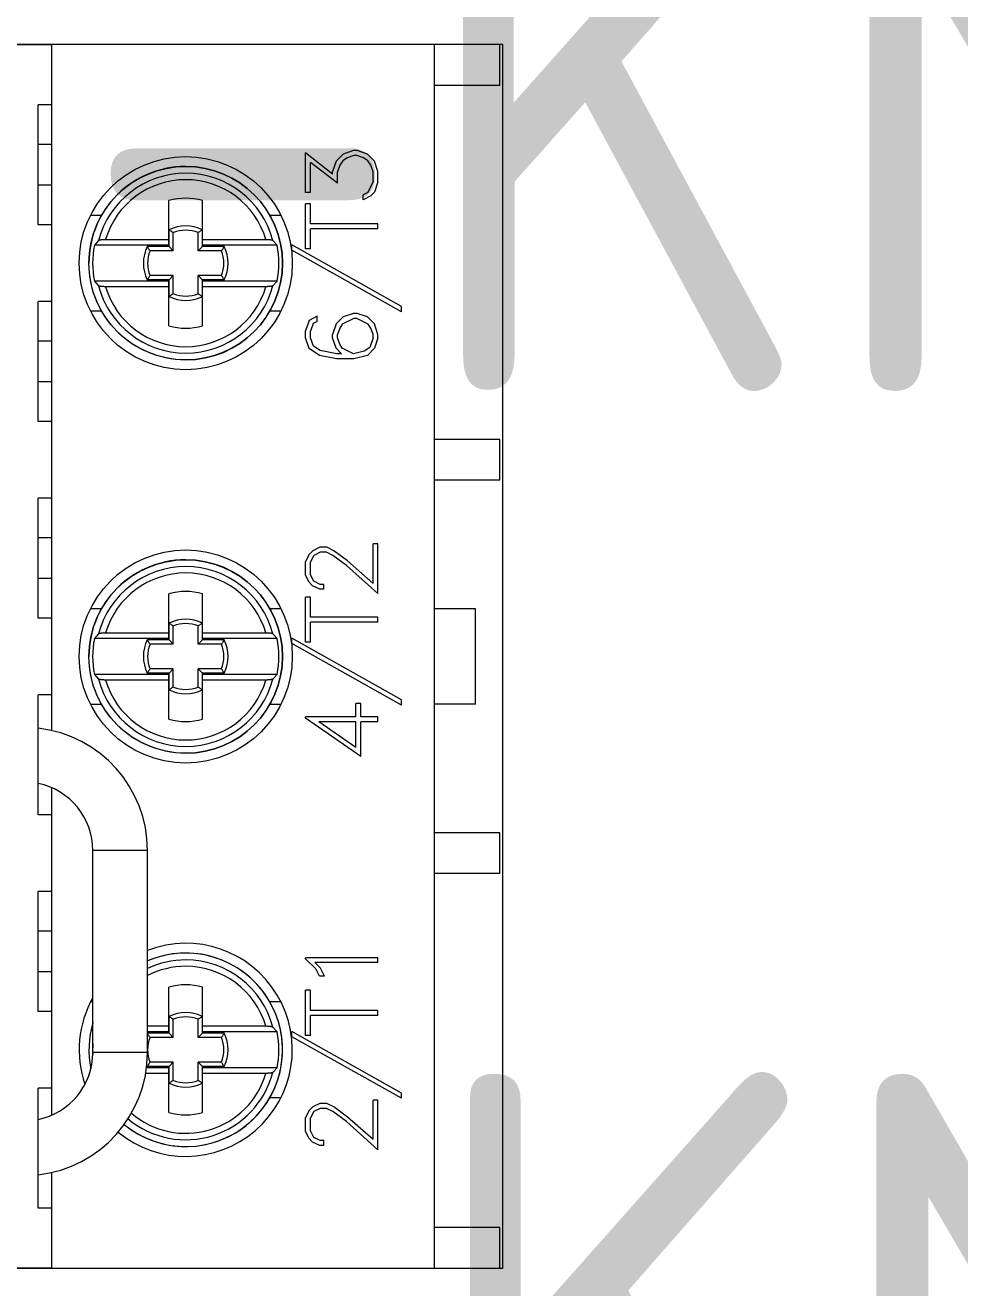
# Model space of a CAD drawing. Header units: millimetres. Extents: x 0 to 69574, y -5 to 41746.
# Drawn here: x 39264.21 to 39298.41, y 20265.19 to 20311.41 of the extents above; entities that cross this region are included whole.
import ezdxf
from ezdxf.enums import TextEntityAlignment as Align

# ---------------------------------------------------------------- set-up
doc = ezdxf.new("R2010")
doc.units = ezdxf.units.MM
doc.set_wipeout_variables(frame=1)
doc.layers.add('000-PI-Oprema', color=30, linetype='Continuous', lineweight=5)
doc.layers.add('000-PI_TEXT', color=7, linetype='Continuous')
doc.styles.add('PI0', font='isocpeur.ttf', dxfattribs={"width": 0.9})

# ---------------------------------------------------------------- blocks, each defined once
blk = doc.blocks.new('3RW4026-1BB14')
blk.add_wipeout([(45618.425, 37573.123), (45663.225, 37573.123), (45663.225, 37448.123), (45618.425, 37448.123)]).dxf.layer = '000-PI-Oprema'
at = {"layer": '000-PI-Oprema'}
for p, q in [((45618.425, 37448.123), (45618.425, 37542.623)), ((45663.225, 37448.123), (45663.225, 37542.623)), ((45618.43, 37464.623), (45618.43, 37478.623)), ((45663.22, 37464.623), (45663.22, 37478.623)), ((45620.625, 37465.123), (45625.025, 37465.123)), ((45620.625, 37464.623), (45620.625, 37465.123)), ((45625.025, 37464.623), (45625.025, 37465.123)), ((45627.825, 37465.123), (45632.225, 37465.123)), ((45627.825, 37464.623), (45627.825, 37465.123)), ((45629.275, 37464.623), (45629.275, 37465.123)), ((45630.775, 37464.623), (45630.775, 37465.123)), ((45632.225, 37464.623), (45632.225, 37465.123)), ((45635.025, 37465.123), (45639.425, 37465.123)), ((45635.025, 37464.623), (45635.025, 37465.123)), ((45639.425, 37464.623), (45639.425, 37465.123)), ((45642.225, 37465.123), (45646.625, 37465.123)), ((45642.225, 37464.623), (45642.225, 37465.123)), ((45643.675, 37464.623), (45643.675, 37465.123)), ((45645.175, 37464.623), (45645.175, 37465.123)), ((45646.625, 37464.623), (45646.625, 37465.123)), ((45649.425, 37465.123), (45653.825, 37465.123)), ((45649.425, 37464.623), (45649.425, 37465.123)), ((45650.875, 37464.623), (45650.875, 37465.123)), ((45652.375, 37464.623), (45652.375, 37465.123)), ((45653.825, 37464.623), (45653.825, 37465.123)), ((45656.625, 37465.123), (45661.025, 37465.123)), ((45656.625, 37464.623), (45656.625, 37465.123)), ((45658.075, 37464.623), (45658.075, 37465.123)), ((45659.575, 37464.623), (45659.575, 37465.123)), ((45661.025, 37464.623), (45661.025, 37465.123)), ((45618.425, 37464.623), (45618.43, 37464.623)), ((45618.43, 37464.623), (45620.625, 37464.623)), ((45620.625, 37464.623), (45621.937, 37464.623)), ((45624.033, 37464.623), (45627.825, 37464.623)), ((45627.825, 37464.623), (45629.275, 37464.623)), ((45629.275, 37464.623), (45630.775, 37464.623)), ((45630.775, 37464.623), (45632.225, 37464.623)), ((45632.225, 37464.623), (45635.025, 37464.623)), ((45635.025, 37464.623), (45636.016, 37464.623)), ((45638.112, 37464.623), (45639.425, 37464.623)), ((45639.425, 37464.623), (45642.225, 37464.623)), ((45642.225, 37464.623), (45643.675, 37464.623)), ((45643.675, 37464.623), (45645.175, 37464.623)), ((45645.175, 37464.623), (45646.625, 37464.623)), ((45646.625, 37464.623), (45649.425, 37464.623)), ((45649.425, 37464.623), (45650.875, 37464.623)), ((45650.875, 37464.623), (45652.375, 37464.623)), ((45652.375, 37464.623), (45653.825, 37464.623)), ((45653.825, 37464.623), (45656.625, 37464.623)), ((45656.625, 37464.623), (45658.075, 37464.623)), ((45658.075, 37464.623), (45659.575, 37464.623)), ((45659.575, 37464.623), (45661.025, 37464.623)), ((45661.025, 37464.623), (45663.22, 37464.623)), ((45663.22, 37464.623), (45663.225, 37464.623)), ((45626.325, 37463.123), (45633.725, 37463.123)), ((45626.325, 37461.123), (45626.325, 37463.123)), ((45628.176, 37463.123), (45628.176, 37463.208)), ((45633.725, 37461.123), (45633.725, 37463.123)), ((45639.073, 37462.803), (45639.073, 37463.208)), ((45639.216, 37462.88), (45639.384, 37462.96)), ((45639.384, 37462.96), (45639.555, 37463.031)), ((45639.555, 37463.031), (45639.73, 37463.093)), ((45639.73, 37463.093), (45639.908, 37463.145)), ((45639.908, 37463.145), (45640.088, 37463.189)), ((45640.17, 37463.067), (45639.997, 37462.911)), ((45640.088, 37463.189), (45640.27, 37463.222)), ((45640.17, 37460.336), (45640.17, 37463.067)), ((45640.27, 37463.222), (45640.454, 37463.247)), ((45640.454, 37463.247), (45640.639, 37463.261)), ((45640.639, 37463.261), (45640.825, 37463.266)), ((45641.01, 37463.261), (45640.825, 37463.266)), ((45641.195, 37463.247), (45641.01, 37463.261)), ((45641.379, 37463.222), (45641.195, 37463.247)), ((45641.561, 37463.189), (45641.379, 37463.222)), ((45641.479, 37460.336), (45641.479, 37463.067)), ((45641.652, 37462.911), (45641.479, 37463.067)), ((45641.741, 37463.145), (45641.561, 37463.189)), ((45641.919, 37463.093), (45641.741, 37463.145)), ((45642.094, 37463.031), (45641.919, 37463.093)), ((45642.265, 37462.96), (45642.094, 37463.031)), ((45642.433, 37462.88), (45642.265, 37462.96)), ((45642.576, 37462.803), (45642.576, 37463.208)), ((45653.473, 37462.803), (45653.473, 37463.208)), ((45653.616, 37462.88), (45653.784, 37462.96)), ((45653.784, 37462.96), (45653.955, 37463.031)), ((45653.955, 37463.031), (45654.13, 37463.093)), ((45654.13, 37463.093), (45654.308, 37463.145)), ((45654.308, 37463.145), (45654.488, 37463.189)), ((45654.57, 37463.067), (45654.397, 37462.911)), ((45654.488, 37463.189), (45654.67, 37463.222)), ((45654.57, 37460.336), (45654.57, 37463.067)), ((45654.67, 37463.222), (45654.854, 37463.247)), ((45654.854, 37463.247), (45655.039, 37463.261)), ((45655.039, 37463.261), (45655.225, 37463.266)), ((45655.41, 37463.261), (45655.225, 37463.266)), ((45655.595, 37463.247), (45655.41, 37463.261)), ((45655.779, 37463.222), (45655.595, 37463.247)), ((45655.961, 37463.189), (45655.779, 37463.222)), ((45655.879, 37460.336), (45655.879, 37463.067)), ((45656.052, 37462.911), (45655.879, 37463.067)), ((45656.141, 37463.145), (45655.961, 37463.189)), ((45656.319, 37463.093), (45656.141, 37463.145)), ((45656.494, 37463.031), (45656.319, 37463.093)), ((45656.665, 37462.96), (45656.494, 37463.031)), ((45656.833, 37462.88), (45656.665, 37462.96)), ((45656.976, 37462.803), (45656.976, 37463.208)), ((45638.595, 37462.476), (45638.742, 37462.589)), ((45638.742, 37462.589), (45638.895, 37462.694)), ((45638.895, 37462.694), (45639.053, 37462.791)), ((45639.053, 37462.791), (45639.216, 37462.88)), ((45639.964, 37462.699), (45639.965, 37462.72)), ((45639.964, 37462.677), (45639.964, 37462.699)), ((45639.964, 37462.656), (45639.964, 37462.677)), ((45639.964, 37460.336), (45639.964, 37462.656)), ((45639.965, 37462.72), (45639.966, 37462.741)), ((45639.966, 37462.741), (45639.967, 37462.76)), ((45639.967, 37462.76), (45639.968, 37462.779)), ((45639.968, 37462.779), (45639.97, 37462.798)), ((45639.97, 37462.798), (45639.972, 37462.815)), ((45639.972, 37462.815), (45639.974, 37462.832)), ((45639.974, 37462.832), (45639.977, 37462.846)), ((45639.977, 37462.846), (45639.979, 37462.86)), ((45639.979, 37462.86), (45639.982, 37462.873)), ((45639.982, 37462.873), (45639.985, 37462.884)), ((45639.985, 37462.884), (45639.988, 37462.893)), ((45639.988, 37462.893), (45639.991, 37462.901)), ((45639.991, 37462.901), (45639.994, 37462.907)), ((45639.994, 37462.907), (45639.997, 37462.911)), ((45641.655, 37462.907), (45641.652, 37462.911)), ((45641.658, 37462.901), (45641.655, 37462.907)), ((45641.661, 37462.893), (45641.658, 37462.901)), ((45641.664, 37462.884), (45641.661, 37462.893)), ((45641.667, 37462.873), (45641.664, 37462.884)), ((45641.67, 37462.86), (45641.667, 37462.873)), ((45641.672, 37462.846), (45641.67, 37462.86)), ((45641.675, 37462.832), (45641.672, 37462.846)), ((45641.677, 37462.815), (45641.675, 37462.832)), ((45641.679, 37462.798), (45641.677, 37462.815)), ((45641.681, 37462.779), (45641.679, 37462.798)), ((45641.682, 37462.76), (45641.681, 37462.779)), ((45641.683, 37462.741), (45641.682, 37462.76)), ((45641.684, 37462.72), (45641.683, 37462.741)), ((45641.685, 37462.699), (45641.684, 37462.72)), ((45641.685, 37462.677), (45641.685, 37462.699)), ((45641.685, 37462.656), (45641.685, 37462.677)), ((45641.685, 37460.336), (45641.685, 37462.656)), ((45642.596, 37462.791), (45642.433, 37462.88)), ((45642.754, 37462.694), (45642.596, 37462.791)), ((45642.907, 37462.589), (45642.754, 37462.694)), ((45643.054, 37462.476), (45642.907, 37462.589)), ((45652.995, 37462.476), (45653.142, 37462.589)), ((45653.142, 37462.589), (45653.295, 37462.694)), ((45653.295, 37462.694), (45653.453, 37462.791)), ((45653.453, 37462.791), (45653.616, 37462.88)), ((45654.364, 37462.699), (45654.365, 37462.72)), ((45654.364, 37462.677), (45654.364, 37462.699)), ((45654.364, 37462.656), (45654.364, 37462.677)), ((45654.364, 37460.336), (45654.364, 37462.656)), ((45654.365, 37462.72), (45654.366, 37462.741)), ((45654.366, 37462.741), (45654.367, 37462.76)), ((45654.367, 37462.76), (45654.368, 37462.779)), ((45654.368, 37462.779), (45654.37, 37462.798)), ((45654.37, 37462.798), (45654.372, 37462.815)), ((45654.372, 37462.815), (45654.374, 37462.832)), ((45654.374, 37462.832), (45654.377, 37462.846)), ((45654.377, 37462.846), (45654.379, 37462.86)), ((45654.379, 37462.86), (45654.382, 37462.873)), ((45654.382, 37462.873), (45654.385, 37462.884)), ((45654.385, 37462.884), (45654.388, 37462.893)), ((45654.388, 37462.893), (45654.391, 37462.901)), ((45654.391, 37462.901), (45654.394, 37462.907)), ((45654.394, 37462.907), (45654.397, 37462.911)), ((45656.055, 37462.907), (45656.052, 37462.911)), ((45656.058, 37462.901), (45656.055, 37462.907)), ((45656.061, 37462.893), (45656.058, 37462.901)), ((45656.064, 37462.884), (45656.061, 37462.893)), ((45656.067, 37462.873), (45656.064, 37462.884)), ((45656.07, 37462.86), (45656.067, 37462.873)), ((45656.072, 37462.846), (45656.07, 37462.86)), ((45656.075, 37462.832), (45656.072, 37462.846)), ((45656.077, 37462.815), (45656.075, 37462.832)), ((45656.079, 37462.798), (45656.077, 37462.815)), ((45656.081, 37462.779), (45656.079, 37462.798)), ((45656.082, 37462.76), (45656.081, 37462.779)), ((45656.083, 37462.741), (45656.082, 37462.76)), ((45656.084, 37462.72), (45656.083, 37462.741)), ((45656.085, 37462.699), (45656.084, 37462.72)), ((45656.085, 37462.677), (45656.085, 37462.699)), ((45656.085, 37462.656), (45656.085, 37462.677)), ((45656.085, 37460.336), (45656.085, 37462.656)), ((45656.996, 37462.791), (45656.833, 37462.88)), ((45657.154, 37462.694), (45656.996, 37462.791)), ((45657.307, 37462.589), (45657.154, 37462.694)), ((45657.454, 37462.476), (45657.307, 37462.589)), ((45638.071, 37461.953), (45638.192, 37462.094)), ((45638.192, 37462.094), (45638.319, 37462.228)), ((45638.319, 37462.228), (45638.454, 37462.356)), ((45638.454, 37462.356), (45638.595, 37462.476)), ((45643.195, 37462.356), (45643.054, 37462.476)), ((45643.33, 37462.228), (45643.195, 37462.356)), ((45643.457, 37462.094), (45643.33, 37462.228)), ((45643.578, 37461.953), (45643.457, 37462.094)), ((45652.471, 37461.953), (45652.592, 37462.094)), ((45652.592, 37462.094), (45652.719, 37462.228)), ((45652.719, 37462.228), (45652.854, 37462.356)), ((45652.854, 37462.356), (45652.995, 37462.476)), ((45657.595, 37462.356), (45657.454, 37462.476)), ((45657.73, 37462.228), (45657.595, 37462.356)), ((45657.857, 37462.094), (45657.73, 37462.228)), ((45657.978, 37461.953), (45657.857, 37462.094)), ((45637.756, 37461.495), (45637.853, 37461.653)), ((45637.853, 37461.653), (45637.958, 37461.806)), ((45637.958, 37461.806), (45638.071, 37461.953)), ((45643.691, 37461.806), (45643.578, 37461.953)), ((45643.796, 37461.653), (45643.691, 37461.806)), ((45643.893, 37461.495), (45643.796, 37461.653)), ((45652.156, 37461.495), (45652.253, 37461.653)), ((45652.253, 37461.653), (45652.358, 37461.806)), ((45652.358, 37461.806), (45652.471, 37461.953)), ((45658.091, 37461.806), (45657.978, 37461.953)), ((45658.196, 37461.653), (45658.091, 37461.806)), ((45658.293, 37461.495), (45658.196, 37461.653)), ((45625.564, 37460.336), (45625.564, 37461.188)), ((45625.77, 37460.336), (45625.77, 37461.158)), ((45625.842, 37461.114), (45625.815, 37461.131)), ((45625.815, 37460.333), (45625.815, 37461.131)), ((45625.868, 37461.097), (45625.842, 37461.114)), ((45625.895, 37461.08), (45625.868, 37461.097)), ((45626.325, 37461.123), (45633.725, 37461.123)), ((45626.949, 37461.077), (45626.973, 37461.092)), ((45626.973, 37461.092), (45626.997, 37461.108)), ((45626.997, 37461.108), (45627.022, 37461.123)), ((45627.034, 37460.333), (45627.034, 37461.123)), ((45627.079, 37460.336), (45627.079, 37461.123)), ((45627.285, 37460.336), (45627.285, 37461.123)), ((45629.755, 37460.932), (45629.679, 37461.123)), ((45637.517, 37460.993), (45637.588, 37461.164)), ((45637.588, 37461.164), (45637.668, 37461.332)), ((45637.668, 37461.332), (45637.756, 37461.495)), ((45640.242, 37461.114), (45640.215, 37461.131)), ((45640.215, 37460.333), (45640.215, 37461.131)), ((45640.268, 37461.097), (45640.242, 37461.114)), ((45640.295, 37461.08), (45640.268, 37461.097)), ((45641.354, 37461.08), (45641.381, 37461.097)), ((45641.381, 37461.097), (45641.407, 37461.114)), ((45641.407, 37461.114), (45641.434, 37461.131)), ((45641.434, 37460.333), (45641.434, 37461.131)), ((45643.981, 37461.332), (45643.893, 37461.495)), ((45644.061, 37461.164), (45643.981, 37461.332)), ((45644.132, 37460.993), (45644.061, 37461.164)), ((45651.917, 37460.993), (45651.988, 37461.164)), ((45651.988, 37461.164), (45652.068, 37461.332)), ((45652.068, 37461.332), (45652.156, 37461.495)), ((45654.642, 37461.114), (45654.615, 37461.131)), ((45654.615, 37460.333), (45654.615, 37461.131)), ((45654.668, 37461.097), (45654.642, 37461.114)), ((45654.695, 37461.08), (45654.668, 37461.097)), ((45655.754, 37461.08), (45655.781, 37461.097)), ((45655.781, 37461.097), (45655.807, 37461.114)), ((45655.807, 37461.114), (45655.834, 37461.131)), ((45655.834, 37460.333), (45655.834, 37461.131)), ((45658.381, 37461.332), (45658.293, 37461.495)), ((45658.461, 37461.164), (45658.381, 37461.332)), ((45658.532, 37460.993), (45658.461, 37461.164)), ((45625.921, 37461.063), (45625.895, 37461.08)), ((45625.946, 37461.047), (45625.921, 37461.063)), ((45625.971, 37461.03), (45625.946, 37461.047)), ((45625.971, 37460.177), (45625.971, 37461.03)), ((45626.878, 37461.03), (45626.901, 37461.045)), ((45626.878, 37460.177), (45626.878, 37461.03)), ((45626.901, 37461.045), (45626.925, 37461.061)), ((45626.925, 37461.061), (45626.949, 37461.077)), ((45629.819, 37460.737), (45629.755, 37460.932)), ((45629.872, 37460.538), (45629.819, 37460.737)), ((45637.359, 37460.46), (45637.403, 37460.64)), ((45637.403, 37460.64), (45637.455, 37460.818)), ((45637.455, 37460.818), (45637.517, 37460.993)), ((45640.321, 37461.063), (45640.295, 37461.08)), ((45640.346, 37461.047), (45640.321, 37461.063)), ((45640.371, 37461.03), (45640.346, 37461.047)), ((45640.371, 37460.177), (45640.371, 37461.03)), ((45641.278, 37461.03), (45641.303, 37461.047)), ((45641.278, 37460.177), (45641.278, 37461.03)), ((45641.303, 37461.047), (45641.329, 37461.063)), ((45641.329, 37461.063), (45641.354, 37461.08)), ((45644.194, 37460.818), (45644.132, 37460.993)), ((45644.246, 37460.64), (45644.194, 37460.818)), ((45644.29, 37460.46), (45644.246, 37460.64)), ((45651.759, 37460.46), (45651.803, 37460.64)), ((45651.803, 37460.64), (45651.855, 37460.818)), ((45651.855, 37460.818), (45651.917, 37460.993)), ((45654.721, 37461.063), (45654.695, 37461.08)), ((45654.746, 37461.047), (45654.721, 37461.063)), ((45654.771, 37461.03), (45654.746, 37461.047)), ((45654.771, 37460.177), (45654.771, 37461.03)), ((45655.678, 37461.03), (45655.703, 37461.047)), ((45655.678, 37460.177), (45655.678, 37461.03)), ((45655.703, 37461.047), (45655.729, 37461.063)), ((45655.729, 37461.063), (45655.754, 37461.08)), ((45658.594, 37460.818), (45658.532, 37460.993)), ((45658.646, 37460.64), (45658.594, 37460.818)), ((45658.69, 37460.46), (45658.646, 37460.64)), ((45624.132, 37460.336), (45625.564, 37460.336)), ((45625.222, 37460.306), (45625.205, 37460.333)), ((45625.205, 37460.333), (45625.815, 37460.333)), ((45625.239, 37460.279), (45625.222, 37460.306)), ((45625.256, 37460.253), (45625.239, 37460.279)), ((45625.272, 37460.227), (45625.256, 37460.253)), ((45625.289, 37460.202), (45625.272, 37460.227)), ((45625.306, 37460.177), (45625.289, 37460.202)), ((45625.306, 37460.177), (45625.971, 37460.177)), ((45625.564, 37460.336), (45625.77, 37460.336)), ((45625.971, 37460.177), (45625.815, 37460.333)), ((45626.878, 37460.177), (45627.034, 37460.333)), ((45626.878, 37460.177), (45627.543, 37460.177)), ((45627.034, 37460.333), (45627.644, 37460.333)), ((45627.079, 37460.336), (45627.285, 37460.336)), ((45627.285, 37460.336), (45628.717, 37460.336)), ((45627.543, 37460.177), (45627.56, 37460.202)), ((45627.56, 37460.202), (45627.577, 37460.227)), ((45627.577, 37460.227), (45627.593, 37460.253)), ((45627.593, 37460.253), (45627.61, 37460.279)), ((45627.61, 37460.279), (45627.627, 37460.306)), ((45627.627, 37460.306), (45627.644, 37460.333)), ((45629.914, 37460.337), (45629.872, 37460.538)), ((45629.943, 37460.134), (45629.914, 37460.337)), ((45637.301, 37460.094), (45637.325, 37460.277)), ((45637.325, 37460.277), (45637.359, 37460.46)), ((45638.532, 37460.336), (45639.964, 37460.336)), ((45639.622, 37460.306), (45639.605, 37460.333)), ((45639.605, 37460.333), (45640.215, 37460.333)), ((45639.639, 37460.279), (45639.622, 37460.306)), ((45639.656, 37460.253), (45639.639, 37460.279)), ((45639.672, 37460.227), (45639.656, 37460.253)), ((45639.689, 37460.202), (45639.672, 37460.227)), ((45639.706, 37460.177), (45639.689, 37460.202)), ((45639.706, 37460.177), (45640.371, 37460.177)), ((45639.964, 37460.336), (45640.17, 37460.336)), ((45640.371, 37460.177), (45640.215, 37460.333)), ((45641.278, 37460.177), (45641.434, 37460.333)), ((45641.278, 37460.177), (45641.943, 37460.177)), ((45641.434, 37460.333), (45642.044, 37460.333)), ((45641.479, 37460.336), (45641.685, 37460.336)), ((45641.685, 37460.336), (45643.117, 37460.336)), ((45641.943, 37460.177), (45641.96, 37460.202)), ((45641.96, 37460.202), (45641.977, 37460.227)), ((45641.977, 37460.227), (45641.993, 37460.253)), ((45641.993, 37460.253), (45642.01, 37460.279)), ((45642.01, 37460.279), (45642.027, 37460.306)), ((45642.027, 37460.306), (45642.044, 37460.333)), ((45644.324, 37460.277), (45644.29, 37460.46)), ((45644.348, 37460.094), (45644.324, 37460.277)), ((45651.701, 37460.094), (45651.725, 37460.277)), ((45651.725, 37460.277), (45651.759, 37460.46)), ((45652.932, 37460.336), (45654.364, 37460.336)), ((45654.022, 37460.306), (45654.005, 37460.333)), ((45654.005, 37460.333), (45654.615, 37460.333)), ((45654.039, 37460.279), (45654.022, 37460.306)), ((45654.056, 37460.253), (45654.039, 37460.279)), ((45654.072, 37460.227), (45654.056, 37460.253)), ((45654.089, 37460.202), (45654.072, 37460.227)), ((45654.106, 37460.177), (45654.089, 37460.202)), ((45654.106, 37460.177), (45654.771, 37460.177)), ((45654.364, 37460.336), (45654.57, 37460.336)), ((45654.771, 37460.177), (45654.615, 37460.333)), ((45655.678, 37460.177), (45655.834, 37460.333)), ((45655.678, 37460.177), (45656.343, 37460.177)), ((45655.834, 37460.333), (45656.444, 37460.333)), ((45655.879, 37460.336), (45657.517, 37460.336)), ((45656.343, 37460.177), (45656.36, 37460.202)), ((45656.36, 37460.202), (45656.377, 37460.227)), ((45656.377, 37460.227), (45656.393, 37460.253)), ((45656.393, 37460.253), (45656.41, 37460.279)), ((45656.41, 37460.279), (45656.427, 37460.306)), ((45656.427, 37460.306), (45656.444, 37460.333)), ((45658.724, 37460.277), (45658.69, 37460.46)), ((45658.748, 37460.094), (45658.724, 37460.277)), ((45629.961, 37459.929), (45629.943, 37460.134)), ((45629.967, 37459.723), (45629.961, 37459.929)), ((45637.282, 37459.723), (45637.287, 37459.909)), ((45637.287, 37459.909), (45637.301, 37460.094)), ((45644.362, 37459.909), (45644.348, 37460.094)), ((45644.367, 37459.723), (45644.362, 37459.909)), ((45651.682, 37459.723), (45651.687, 37459.909)), ((45651.687, 37459.909), (45651.701, 37460.094)), ((45658.762, 37459.909), (45658.748, 37460.094)), ((45658.767, 37459.723), (45658.762, 37459.909)), ((45625.272, 37459.219), (45625.289, 37459.245)), ((45625.289, 37459.245), (45625.306, 37459.27)), ((45625.306, 37459.27), (45625.971, 37459.27)), ((45625.815, 37459.114), (45625.971, 37459.27)), ((45625.971, 37458.417), (45625.971, 37459.27)), ((45627.034, 37459.114), (45626.878, 37459.27)), ((45626.878, 37459.27), (45627.543, 37459.27)), ((45626.878, 37458.417), (45626.878, 37459.27)), ((45627.56, 37459.245), (45627.543, 37459.27)), ((45627.577, 37459.219), (45627.56, 37459.245)), ((45639.672, 37459.219), (45639.689, 37459.245)), ((45639.689, 37459.245), (45639.706, 37459.27)), ((45639.706, 37459.27), (45640.371, 37459.27)), ((45640.215, 37459.114), (45640.371, 37459.27)), ((45640.371, 37458.417), (45640.371, 37459.27)), ((45641.434, 37459.114), (45641.278, 37459.27)), ((45641.278, 37459.27), (45641.943, 37459.27)), ((45641.278, 37458.417), (45641.278, 37459.27)), ((45641.96, 37459.245), (45641.943, 37459.27)), ((45641.977, 37459.219), (45641.96, 37459.245)), ((45654.072, 37459.219), (45654.089, 37459.245)), ((45654.089, 37459.245), (45654.106, 37459.27)), ((45654.106, 37459.27), (45654.771, 37459.27)), ((45654.615, 37459.114), (45654.771, 37459.27)), ((45654.771, 37458.417), (45654.771, 37459.27)), ((45655.834, 37459.114), (45655.678, 37459.27)), ((45655.678, 37459.27), (45656.343, 37459.27)), ((45655.678, 37458.417), (45655.678, 37459.27)), ((45656.36, 37459.245), (45656.343, 37459.27)), ((45656.377, 37459.219), (45656.36, 37459.245)), ((45624.132, 37459.11), (45625.564, 37459.11)), ((45625.205, 37459.114), (45625.222, 37459.141)), ((45625.205, 37459.114), (45625.815, 37459.114)), ((45625.222, 37459.141), (45625.239, 37459.167)), ((45625.239, 37459.167), (45625.256, 37459.193)), ((45625.256, 37459.193), (45625.272, 37459.219)), ((45625.564, 37459.11), (45625.77, 37459.11)), ((45625.564, 37456.79), (45625.564, 37459.11)), ((45625.77, 37456.379), (45625.77, 37459.11)), ((45625.815, 37458.316), (45625.815, 37459.114)), ((45627.034, 37459.114), (45627.644, 37459.114)), ((45627.034, 37458.316), (45627.034, 37459.114)), ((45627.079, 37459.11), (45627.285, 37459.11)), ((45627.079, 37456.379), (45627.079, 37459.11)), ((45627.285, 37459.11), (45628.717, 37459.11)), ((45627.285, 37456.79), (45627.285, 37459.11)), ((45627.593, 37459.193), (45627.577, 37459.219)), ((45627.61, 37459.167), (45627.593, 37459.193)), ((45627.627, 37459.141), (45627.61, 37459.167)), ((45627.644, 37459.114), (45627.627, 37459.141)), ((45638.532, 37459.11), (45639.964, 37459.11)), ((45639.605, 37459.114), (45639.622, 37459.141)), ((45639.605, 37459.114), (45640.215, 37459.114)), ((45639.622, 37459.141), (45639.639, 37459.167)), ((45639.639, 37459.167), (45639.656, 37459.193)), ((45639.656, 37459.193), (45639.672, 37459.219)), ((45639.964, 37459.11), (45640.17, 37459.11)), ((45639.964, 37456.79), (45639.964, 37459.11)), ((45640.17, 37456.379), (45640.17, 37459.11)), ((45640.215, 37458.316), (45640.215, 37459.114)), ((45641.434, 37459.114), (45642.044, 37459.114)), ((45641.434, 37458.316), (45641.434, 37459.114)), ((45641.479, 37459.11), (45641.685, 37459.11)), ((45641.479, 37456.379), (45641.479, 37459.11)), ((45641.685, 37459.11), (45643.117, 37459.11)), ((45641.685, 37456.79), (45641.685, 37459.11)), ((45641.993, 37459.193), (45641.977, 37459.219)), ((45642.01, 37459.167), (45641.993, 37459.193)), ((45642.027, 37459.141), (45642.01, 37459.167)), ((45642.044, 37459.114), (45642.027, 37459.141)), ((45652.932, 37459.11), (45654.364, 37459.11)), ((45654.005, 37459.114), (45654.022, 37459.141)), ((45654.005, 37459.114), (45654.615, 37459.114)), ((45654.022, 37459.141), (45654.039, 37459.167)), ((45654.039, 37459.167), (45654.056, 37459.193)), ((45654.056, 37459.193), (45654.072, 37459.219)), ((45654.364, 37459.11), (45654.57, 37459.11)), ((45654.364, 37456.79), (45654.364, 37459.11)), ((45654.57, 37456.379), (45654.57, 37459.11)), ((45654.615, 37458.316), (45654.615, 37459.114)), ((45655.834, 37459.114), (45656.444, 37459.114)), ((45655.834, 37458.316), (45655.834, 37459.114)), ((45655.879, 37459.11), (45657.517, 37459.11)), ((45655.879, 37456.379), (45655.879, 37459.11)), ((45656.085, 37456.79), (45656.085, 37459.11)), ((45656.393, 37459.193), (45656.377, 37459.219)), ((45656.41, 37459.167), (45656.393, 37459.193)), ((45656.427, 37459.141), (45656.41, 37459.167)), ((45656.444, 37459.114), (45656.427, 37459.141)), ((45625.815, 37458.316), (45625.842, 37458.333)), ((45625.842, 37458.333), (45625.868, 37458.35)), ((45625.868, 37458.35), (45625.895, 37458.366)), ((45625.895, 37458.366), (45625.921, 37458.383)), ((45625.921, 37458.383), (45625.946, 37458.4)), ((45625.946, 37458.4), (45625.971, 37458.417)), ((45626.903, 37458.4), (45626.878, 37458.417)), ((45626.929, 37458.383), (45626.903, 37458.4)), ((45626.954, 37458.366), (45626.929, 37458.383)), ((45626.981, 37458.35), (45626.954, 37458.366)), ((45627.007, 37458.333), (45626.981, 37458.35)), ((45627.034, 37458.316), (45627.007, 37458.333)), ((45640.215, 37458.316), (45640.242, 37458.333)), ((45640.242, 37458.333), (45640.268, 37458.35)), ((45640.268, 37458.35), (45640.295, 37458.366)), ((45640.295, 37458.366), (45640.321, 37458.383)), ((45640.321, 37458.383), (45640.346, 37458.4)), ((45640.346, 37458.4), (45640.371, 37458.417)), ((45641.303, 37458.4), (45641.278, 37458.417)), ((45641.329, 37458.383), (45641.303, 37458.4)), ((45641.354, 37458.366), (45641.329, 37458.383)), ((45641.381, 37458.35), (45641.354, 37458.366)), ((45641.407, 37458.333), (45641.381, 37458.35)), ((45641.434, 37458.316), (45641.407, 37458.333)), ((45654.615, 37458.316), (45654.642, 37458.333)), ((45654.642, 37458.333), (45654.668, 37458.35)), ((45654.668, 37458.35), (45654.695, 37458.366)), ((45654.695, 37458.366), (45654.721, 37458.383)), ((45654.721, 37458.383), (45654.746, 37458.4)), ((45654.746, 37458.4), (45654.771, 37458.417)), ((45655.703, 37458.4), (45655.678, 37458.417)), ((45655.729, 37458.383), (45655.703, 37458.4)), ((45655.754, 37458.366), (45655.729, 37458.383)), ((45655.781, 37458.35), (45655.754, 37458.366)), ((45655.807, 37458.333), (45655.781, 37458.35)), ((45655.834, 37458.316), (45655.807, 37458.333)), ((45624.673, 37456.239), (45624.673, 37456.644)), ((45625.564, 37456.769), (45625.564, 37456.79)), ((45625.564, 37456.748), (45625.564, 37456.769)), ((45625.565, 37456.727), (45625.564, 37456.748)), ((45625.566, 37456.706), (45625.565, 37456.727)), ((45625.567, 37456.687), (45625.566, 37456.706)), ((45625.568, 37456.668), (45625.567, 37456.687)), ((45625.57, 37456.649), (45625.568, 37456.668)), ((45625.572, 37456.631), (45625.57, 37456.649)), ((45625.574, 37456.615), (45625.572, 37456.631)), ((45625.577, 37456.6), (45625.574, 37456.615)), ((45625.579, 37456.586), (45625.577, 37456.6)), ((45625.582, 37456.574), (45625.579, 37456.586)), ((45625.585, 37456.562), (45625.582, 37456.574)), ((45625.588, 37456.553), (45625.585, 37456.562)), ((45625.591, 37456.546), (45625.588, 37456.553)), ((45625.594, 37456.54), (45625.591, 37456.546)), ((45625.597, 37456.535), (45625.594, 37456.54)), ((45625.597, 37456.535), (45625.77, 37456.379)), ((45627.079, 37456.379), (45627.252, 37456.535)), ((45627.252, 37456.535), (45627.254, 37456.539)), ((45627.254, 37456.539), (45627.257, 37456.543)), ((45627.257, 37456.543), (45627.26, 37456.549)), ((45627.26, 37456.549), (45627.262, 37456.555)), ((45627.262, 37456.555), (45627.264, 37456.563)), ((45627.264, 37456.563), (45627.267, 37456.572)), ((45627.267, 37456.572), (45627.269, 37456.582)), ((45627.269, 37456.582), (45627.271, 37456.593)), ((45627.271, 37456.593), (45627.273, 37456.604)), ((45627.273, 37456.604), (45627.275, 37456.616)), ((45627.275, 37456.616), (45627.277, 37456.629)), ((45627.277, 37456.629), (45627.278, 37456.644)), ((45627.278, 37456.644), (45627.28, 37456.659)), ((45627.28, 37456.659), (45627.281, 37456.674)), ((45627.281, 37456.674), (45627.282, 37456.69)), ((45627.282, 37456.69), (45627.283, 37456.705)), ((45627.283, 37456.705), (45627.284, 37456.722)), ((45627.284, 37456.722), (45627.285, 37456.739)), ((45627.285, 37456.774), (45627.285, 37456.79)), ((45627.285, 37456.756), (45627.285, 37456.774)), ((45627.285, 37456.739), (45627.285, 37456.756)), ((45628.176, 37456.239), (45628.176, 37456.644)), ((45639.073, 37456.239), (45639.073, 37456.644)), ((45639.964, 37456.769), (45639.964, 37456.79)), ((45639.964, 37456.748), (45639.964, 37456.769)), ((45639.965, 37456.727), (45639.964, 37456.748)), ((45639.966, 37456.706), (45639.965, 37456.727)), ((45639.967, 37456.687), (45639.966, 37456.706)), ((45639.968, 37456.668), (45639.967, 37456.687)), ((45639.97, 37456.649), (45639.968, 37456.668)), ((45639.972, 37456.631), (45639.97, 37456.649)), ((45639.974, 37456.615), (45639.972, 37456.631)), ((45639.977, 37456.6), (45639.974, 37456.615)), ((45639.979, 37456.586), (45639.977, 37456.6)), ((45639.982, 37456.574), (45639.979, 37456.586)), ((45639.985, 37456.562), (45639.982, 37456.574)), ((45639.988, 37456.553), (45639.985, 37456.562)), ((45639.991, 37456.546), (45639.988, 37456.553)), ((45639.994, 37456.54), (45639.991, 37456.546)), ((45639.997, 37456.535), (45639.994, 37456.54)), ((45639.997, 37456.535), (45640.17, 37456.379)), ((45641.479, 37456.379), (45641.652, 37456.535)), ((45641.652, 37456.535), (45641.655, 37456.54)), ((45641.655, 37456.54), (45641.658, 37456.546)), ((45641.658, 37456.546), (45641.661, 37456.553)), ((45641.661, 37456.553), (45641.664, 37456.562)), ((45641.664, 37456.562), (45641.667, 37456.574)), ((45641.667, 37456.574), (45641.67, 37456.586)), ((45641.67, 37456.586), (45641.672, 37456.6)), ((45641.672, 37456.6), (45641.675, 37456.615)), ((45641.675, 37456.615), (45641.677, 37456.631)), ((45641.677, 37456.631), (45641.679, 37456.649)), ((45641.679, 37456.649), (45641.681, 37456.668)), ((45641.681, 37456.668), (45641.682, 37456.687)), ((45641.682, 37456.687), (45641.683, 37456.706)), ((45641.683, 37456.706), (45641.684, 37456.727)), ((45641.684, 37456.727), (45641.685, 37456.748)), ((45641.685, 37456.769), (45641.685, 37456.79)), ((45641.685, 37456.748), (45641.685, 37456.769)), ((45642.576, 37456.239), (45642.576, 37456.644)), ((45653.473, 37456.239), (45653.473, 37456.644)), ((45654.364, 37456.769), (45654.364, 37456.79)), ((45654.364, 37456.748), (45654.364, 37456.769)), ((45654.365, 37456.727), (45654.364, 37456.748)), ((45654.366, 37456.706), (45654.365, 37456.727)), ((45654.367, 37456.687), (45654.366, 37456.706)), ((45654.368, 37456.668), (45654.367, 37456.687)), ((45654.37, 37456.649), (45654.368, 37456.668)), ((45654.372, 37456.631), (45654.37, 37456.649)), ((45654.374, 37456.615), (45654.372, 37456.631)), ((45654.377, 37456.6), (45654.374, 37456.615)), ((45654.379, 37456.586), (45654.377, 37456.6)), ((45654.382, 37456.574), (45654.379, 37456.586)), ((45654.385, 37456.562), (45654.382, 37456.574)), ((45654.388, 37456.553), (45654.385, 37456.562)), ((45654.391, 37456.546), (45654.388, 37456.553)), ((45654.394, 37456.54), (45654.391, 37456.546)), ((45654.397, 37456.535), (45654.394, 37456.54)), ((45654.397, 37456.535), (45654.57, 37456.379)), ((45655.879, 37456.379), (45656.052, 37456.535)), ((45656.052, 37456.535), (45656.054, 37456.539)), ((45656.054, 37456.539), (45656.057, 37456.543)), ((45656.057, 37456.543), (45656.06, 37456.549)), ((45656.06, 37456.549), (45656.062, 37456.555)), ((45656.062, 37456.555), (45656.064, 37456.563)), ((45656.064, 37456.563), (45656.067, 37456.572)), ((45656.067, 37456.572), (45656.069, 37456.582)), ((45656.069, 37456.582), (45656.071, 37456.593)), ((45656.071, 37456.593), (45656.073, 37456.604)), ((45656.073, 37456.604), (45656.075, 37456.616)), ((45656.075, 37456.616), (45656.077, 37456.629)), ((45656.077, 37456.629), (45656.078, 37456.644)), ((45656.078, 37456.644), (45656.08, 37456.659)), ((45656.08, 37456.659), (45656.081, 37456.674)), ((45656.081, 37456.674), (45656.082, 37456.69)), ((45656.082, 37456.69), (45656.083, 37456.705)), ((45656.083, 37456.705), (45656.084, 37456.722)), ((45656.084, 37456.722), (45656.085, 37456.739)), ((45656.085, 37456.774), (45656.085, 37456.79)), ((45656.085, 37456.756), (45656.085, 37456.774)), ((45656.085, 37456.739), (45656.085, 37456.756)), ((45656.976, 37456.239), (45656.976, 37456.644)), ((45624.649, 37451.832), (45626.904, 37455.839)), ((45624.841, 37451.832), (45627.094, 37455.839)), ((45626.904, 37455.839), (45627.094, 37455.839)), ((45639.049, 37451.832), (45641.304, 37455.839)), ((45639.241, 37451.832), (45641.494, 37455.839)), ((45641.304, 37455.839), (45641.494, 37455.839)), ((45653.449, 37451.832), (45655.704, 37455.839)), ((45653.641, 37451.832), (45655.894, 37455.839)), ((45655.704, 37455.839), (45655.894, 37455.839)), ((45623.049, 37455.081), (45623.18, 37455.209)), ((45623.18, 37455.209), (45623.439, 37455.335)), ((45623.22, 37455.041), (45623.453, 37455.158)), ((45623.439, 37455.335), (45623.947, 37455.335)), ((45623.453, 37455.158), (45623.931, 37455.158)), ((45624.166, 37455.041), (45623.931, 37455.158)), ((45624.204, 37455.207), (45623.947, 37455.335)), ((45624.335, 37455.078), (45624.204, 37455.207)), ((45626.946, 37455.335), (45628.603, 37455.335)), ((45626.946, 37455.158), (45626.946, 37455.335)), ((45626.946, 37455.158), (45627.686, 37455.158)), ((45627.686, 37452.689), (45627.686, 37455.158)), ((45627.863, 37455.158), (45628.603, 37455.158)), ((45627.863, 37452.689), (45627.863, 37455.158)), ((45628.603, 37455.158), (45628.603, 37455.335)), ((45629.385, 37454.961), (45629.76, 37455.335)), ((45629.76, 37455.335), (45629.797, 37455.335)), ((45629.797, 37452.689), (45629.797, 37455.335)), ((45637.168, 37453.319), (45638.568, 37455.335)), ((45638.568, 37455.335), (45638.611, 37455.335)), ((45638.611, 37453.495), (45638.611, 37455.335)), ((45641.346, 37455.335), (45643.003, 37455.335)), ((45641.346, 37455.158), (45641.346, 37455.335)), ((45641.346, 37455.158), (45642.086, 37455.158)), ((45642.086, 37452.689), (45642.086, 37455.158)), ((45642.263, 37455.158), (45643.003, 37455.158)), ((45642.263, 37452.689), (45642.263, 37455.158)), ((45643.003, 37455.158), (45643.003, 37455.335)), ((45643.411, 37455.081), (45643.542, 37455.209)), ((45643.542, 37455.209), (45643.8, 37455.335)), ((45643.582, 37455.041), (45643.814, 37455.158)), ((45643.8, 37455.335), (45644.309, 37455.335)), ((45643.814, 37455.158), (45644.293, 37455.158)), ((45644.527, 37455.041), (45644.293, 37455.158)), ((45644.565, 37455.207), (45644.309, 37455.335)), ((45644.696, 37455.078), (45644.565, 37455.207)), ((45651.846, 37454.824), (45652.104, 37455.207)), ((45652.104, 37455.207), (45652.489, 37455.335)), ((45652.192, 37455.052), (45652.495, 37455.156)), ((45652.489, 37455.335), (45652.744, 37455.335)), ((45652.495, 37455.156), (45652.735, 37455.156)), ((45653.014, 37455.059), (45652.735, 37455.156)), ((45653.131, 37455.207), (45652.744, 37455.335)), ((45653.279, 37454.908), (45653.131, 37455.207)), ((45655.746, 37455.335), (45657.403, 37455.335)), ((45655.746, 37455.158), (45655.746, 37455.335)), ((45655.746, 37455.158), (45656.486, 37455.158)), ((45656.486, 37452.689), (45656.486, 37455.158)), ((45656.663, 37455.158), (45657.403, 37455.158)), ((45656.663, 37452.689), (45656.663, 37455.158)), ((45657.403, 37455.158), (45657.403, 37455.335)), ((45657.808, 37455.335), (45659.262, 37455.335)), ((45657.808, 37455.158), (45657.808, 37455.335)), ((45657.808, 37455.158), (45658.915, 37455.158)), ((45658.15, 37454.168), (45658.915, 37455.158)), ((45658.486, 37454.349), (45659.262, 37455.335)), ((45622.924, 37454.822), (45623.049, 37455.081)), ((45622.924, 37454.664), (45622.924, 37454.822)), ((45622.924, 37454.664), (45623.103, 37454.664)), ((45623.103, 37454.809), (45623.22, 37455.041)), ((45623.103, 37454.664), (45623.103, 37454.809)), ((45624.281, 37454.809), (45624.166, 37455.041)), ((45624.281, 37454.576), (45624.281, 37454.809)), ((45624.462, 37454.82), (45624.335, 37455.078)), ((45624.462, 37454.558), (45624.462, 37454.82)), ((45629.126, 37454.831), (45629.385, 37454.961)), ((45629.126, 37454.645), (45629.126, 37454.831)), ((45629.126, 37454.645), (45629.419, 37454.789)), ((45629.419, 37454.789), (45629.621, 37454.993)), ((45629.621, 37452.689), (45629.621, 37454.993)), ((45637.488, 37453.495), (45638.434, 37454.856)), ((45638.434, 37453.495), (45638.434, 37454.856)), ((45643.285, 37454.822), (45643.411, 37455.081)), ((45643.285, 37454.664), (45643.285, 37454.822)), ((45643.285, 37454.664), (45643.464, 37454.664)), ((45643.464, 37454.809), (45643.582, 37455.041)), ((45643.464, 37454.664), (45643.464, 37454.809)), ((45644.643, 37454.809), (45644.527, 37455.041)), ((45644.643, 37454.576), (45644.643, 37454.809)), ((45644.824, 37454.82), (45644.696, 37455.078)), ((45644.824, 37454.558), (45644.824, 37454.82)), ((45651.724, 37454.201), (45651.846, 37454.824)), ((45651.903, 37454.192), (45652.027, 37454.803)), ((45652.027, 37454.803), (45652.192, 37455.052)), ((45653.091, 37454.908), (45653.014, 37455.059)), ((45653.091, 37454.908), (45653.279, 37454.908)), ((45623.795, 37453.846), (45624.162, 37454.335)), ((45623.961, 37453.807), (45624.335, 37454.305)), ((45624.162, 37454.335), (45624.281, 37454.576)), ((45624.335, 37454.305), (45624.462, 37454.558)), ((45644.157, 37453.846), (45644.524, 37454.335)), ((45644.322, 37453.807), (45644.696, 37454.305)), ((45644.524, 37454.335), (45644.643, 37454.576)), ((45644.696, 37454.305), (45644.824, 37454.558)), ((45651.724, 37453.577), (45651.724, 37454.201)), ((45651.903, 37454.017), (45652.108, 37454.222)), ((45651.903, 37454.017), (45651.903, 37454.192)), ((45652.108, 37454.222), (45652.489, 37454.349)), ((45652.259, 37454.089), (45652.495, 37454.17)), ((45652.489, 37454.349), (45652.619, 37454.349)), ((45652.495, 37454.17), (45652.613, 37454.17)), ((45652.849, 37454.089), (45652.613, 37454.17)), ((45653, 37454.222), (45652.619, 37454.349)), ((45653.259, 37453.964), (45653, 37454.222)), ((45658.15, 37454.168), (45658.574, 37454.168)), ((45658.486, 37454.349), (45658.581, 37454.349)), ((45658.81, 37454.088), (45658.574, 37454.168)), ((45658.962, 37454.222), (45658.581, 37454.349)), ((45659.22, 37453.964), (45658.962, 37454.222)), ((45622.765, 37452.689), (45623.795, 37453.846)), ((45623.139, 37452.865), (45623.961, 37453.807)), ((45643.127, 37452.689), (45644.157, 37453.846)), ((45643.501, 37452.865), (45644.322, 37453.807)), ((45651.903, 37453.578), (45652.111, 37453.994)), ((45652.111, 37453.994), (45652.259, 37454.089)), ((45652.997, 37453.994), (45652.849, 37454.089)), ((45653.205, 37453.574), (45652.997, 37453.994)), ((45653.384, 37453.583), (45653.259, 37453.964)), ((45658.976, 37453.979), (45658.81, 37454.088)), ((45659.086, 37453.812), (45658.976, 37453.979)), ((45659.167, 37453.575), (45659.086, 37453.812)), ((45659.346, 37453.583), (45659.22, 37453.964)), ((45637.168, 37453.319), (45638.434, 37453.319)), ((45637.488, 37453.495), (45638.434, 37453.495)), ((45638.434, 37452.689), (45638.434, 37453.319)), ((45638.611, 37453.495), (45639.105, 37453.495)), ((45638.611, 37453.319), (45639.105, 37453.319)), ((45638.611, 37452.689), (45638.611, 37453.319)), ((45639.105, 37453.319), (45639.105, 37453.495)), ((45651.849, 37453.072), (45651.724, 37453.577)), ((45651.998, 37453.197), (45651.903, 37453.578)), ((45652.997, 37453.045), (45653.205, 37453.466)), ((45653.205, 37453.466), (45653.205, 37453.574)), ((45653.259, 37453.072), (45653.384, 37453.453)), ((45653.384, 37453.453), (45653.384, 37453.583)), ((45657.689, 37452.944), (45657.544, 37453.236)), ((45657.544, 37453.236), (45657.73, 37453.236)), ((45657.814, 37453.063), (45657.73, 37453.236)), ((45659.086, 37453.222), (45659.167, 37453.46)), ((45659.167, 37453.46), (45659.167, 37453.575)), ((45659.22, 37453.072), (45659.346, 37453.453)), ((45659.346, 37453.453), (45659.346, 37453.583)), ((45623.139, 37452.865), (45624.584, 37452.865)), ((45624.584, 37452.689), (45624.584, 37452.865)), ((45643.501, 37452.865), (45644.946, 37452.865)), ((45644.946, 37452.689), (45644.946, 37452.865)), ((45652.108, 37452.816), (45651.849, 37453.072)), ((45652.139, 37452.988), (45651.998, 37453.197)), ((45652.489, 37452.689), (45652.108, 37452.816)), ((45652.495, 37452.868), (45652.139, 37452.988)), ((45652.495, 37452.868), (45652.613, 37452.868)), ((45652.613, 37452.868), (45652.849, 37452.951)), ((45652.619, 37452.689), (45653, 37452.816)), ((45652.849, 37452.951), (45652.997, 37453.045)), ((45653, 37452.816), (45653.259, 37453.072)), ((45657.823, 37452.814), (45657.689, 37452.944)), ((45658.214, 37452.865), (45657.814, 37453.063)), ((45658.204, 37452.689), (45657.823, 37452.814)), ((45658.214, 37452.865), (45658.574, 37452.865)), ((45658.574, 37452.865), (45658.81, 37452.948)), ((45658.581, 37452.689), (45658.962, 37452.816)), ((45658.81, 37452.948), (45658.976, 37453.056)), ((45658.962, 37452.816), (45659.22, 37453.072)), ((45658.976, 37453.056), (45659.086, 37453.222)), ((45622.765, 37452.689), (45624.584, 37452.689)), ((45627.686, 37452.689), (45627.863, 37452.689)), ((45629.621, 37452.689), (45629.797, 37452.689)), ((45638.434, 37452.689), (45638.611, 37452.689)), ((45642.086, 37452.689), (45642.263, 37452.689)), ((45643.127, 37452.689), (45644.946, 37452.689)), ((45652.489, 37452.689), (45652.619, 37452.689)), ((45656.486, 37452.689), (45656.663, 37452.689)), ((45658.204, 37452.689), (45658.581, 37452.689)), ((45624.649, 37451.832), (45624.841, 37451.832)), ((45639.049, 37451.832), (45639.241, 37451.832)), ((45653.449, 37451.832), (45653.641, 37451.832)), ((45618.425, 37450.623), (45663.225, 37450.623)), ((45619.925, 37448.223), (45619.925, 37450.623)), ((45632.875, 37448.223), (45632.875, 37450.623)), ((45634.375, 37448.223), (45634.375, 37450.623)), ((45639.075, 37449.123), (45639.075, 37450.623)), ((45642.575, 37449.123), (45642.575, 37450.623)), ((45647.275, 37448.223), (45647.275, 37450.623)), ((45648.775, 37448.223), (45648.775, 37450.623)), ((45661.725, 37448.223), (45661.725, 37450.623)), ((45639.075, 37449.123), (45642.575, 37449.123)), ((45618.425, 37448.223), (45619.925, 37448.223)), ((45632.875, 37448.223), (45634.375, 37448.223)), ((45647.275, 37448.223), (45648.775, 37448.223)), ((45661.725, 37448.223), (45663.225, 37448.223)), ((45618.425, 37448.123), (45663.225, 37448.123))]:
    blk.add_line(p, q, dxfattribs=at)
for centre, radius in [((45640.825, 37459.723), 3.9), ((45655.225, 37459.723), 3.9), ((45640.825, 37459.723), 3.541), ((45655.225, 37459.723), 3.541)]:
    blk.add_circle(centre, radius, dxfattribs=at)
for centre, radius, start, end in [((45626.325, 37465.623), 4.5, 186.3792, 270), ((45626.325, 37465.623), 2.5, 191.5366, 270), ((45633.725, 37465.623), 2.5, 270, 348.4634), ((45633.725, 37465.623), 4.5, 270, 353.6208), ((45626.425, 37459.723), 3.9, 60.6687, 108.9457), ((45626.425, 37459.723), 3.543, 73.6863, 101.3856), ((45626.425, 37459.723), 3.541, 73.7572, 101.3415), ((45626.425, 37459.723), 3.408, 86.1847, 93.3088), ((45640.825, 37459.723), 3.408, 78.9263, 101.0737), ((45655.225, 37459.723), 3.408, 78.9263, 101.0737), ((45640.825, 37459.723), 3.293, 104.547, 255.453), ((45640.825, 37459.723), 3.057, 106.3574, 253.6426), ((45640.825, 37459.723), 3.293, 0, 75.453), ((45640.825, 37459.723), 3.057, 0, 73.6426), ((45655.225, 37459.723), 3.293, 104.547, 255.453), ((45655.225, 37459.723), 3.057, 106.3574, 253.6426), ((45655.225, 37459.723), 3.293, 0, 75.453), ((45655.225, 37459.723), 3.057, 0, 73.6426), ((45626.425, 37459.723), 3.9, 140.6534, 21.0376), ((45626.425, 37459.723), 3.543, 140.5289, 0), ((45626.425, 37459.723), 3.541, 140.5276, 23.2869), ((45626.425, 37459.723), 3.293, 140.1322, 255.453), ((45626.425, 37459.723), 3.057, 139.4492, 253.6426), ((45626.425, 37459.911), 1.363, 114.8576, 116.5671), ((45626.425, 37459.911), 1.207, 67.9332, 112.0668), ((45626.425, 37459.723), 3.057, 0, 27.2593), ((45626.425, 37459.723), 3.293, 0, 25.1569), ((45640.825, 37459.911), 1.363, 63.4329, 116.5671), ((45640.825, 37459.911), 1.207, 67.9332, 112.0668), ((45655.225, 37459.911), 1.363, 63.4329, 116.5671), ((45655.225, 37459.911), 1.207, 67.9332, 112.0668), ((45626.246, 37459.723), 2.201, 163.8366, 196.1635), ((45626.425, 37459.723), 1.363, 153.433, 206.5671), ((45626.425, 37459.723), 1.207, 157.9331, 202.0668), ((45626.425, 37459.723), 1.207, 337.9332, 22.0669), ((45626.425, 37459.723), 1.363, 333.4329, 26.567), ((45626.603, 37459.723), 2.201, 343.8365, 16.1634), ((45640.646, 37459.723), 2.201, 163.8366, 196.1635), ((45640.825, 37459.723), 1.363, 153.433, 206.5671), ((45640.825, 37459.723), 1.207, 157.9331, 202.0668), ((45640.825, 37459.723), 1.207, 337.9332, 22.0669), ((45640.825, 37459.723), 1.363, 333.4329, 26.567), ((45641.003, 37459.723), 2.201, 343.8365, 16.1634), ((45655.046, 37459.723), 2.201, 163.8366, 196.1635), ((45655.225, 37459.723), 1.363, 153.433, 206.5671), ((45655.225, 37459.723), 1.207, 157.9331, 202.0668), ((45655.225, 37459.723), 1.207, 337.9332, 22.0669), ((45655.225, 37459.723), 1.363, 333.4329, 26.567), ((45655.403, 37459.723), 2.201, 343.8365, 16.1634), ((45626.425, 37459.723), 3.293, 284.547, 0), ((45626.425, 37459.723), 3.057, 286.3574, 0), ((45640.825, 37459.723), 3.543, 180, 0), ((45640.825, 37459.723), 3.293, 284.547, 0), ((45640.825, 37459.723), 3.057, 286.3574, 0), ((45655.225, 37459.723), 3.543, 180, 0), ((45655.225, 37459.723), 3.293, 284.547, 0), ((45655.225, 37459.723), 3.057, 286.3574, 0), ((45626.425, 37459.535), 1.207, 247.9331, 292.0668), ((45640.825, 37459.535), 1.207, 247.9331, 292.0669), ((45655.225, 37459.535), 1.207, 247.9332, 292.0669), ((45626.425, 37459.535), 1.363, 243.4329, 296.5671), ((45640.825, 37459.535), 1.363, 243.4329, 296.5671), ((45655.225, 37459.535), 1.363, 243.4329, 296.5671), ((45626.425, 37459.723), 3.408, 258.9263, 281.0737), ((45640.825, 37459.723), 3.408, 258.9263, 281.0737), ((45655.225, 37459.723), 3.408, 258.9263, 281.0737), ((45622.075, 37453.123), 2.5, 269.6066, 270), ((45623.325, 37453.123), 2.5, 270, 270.3934), ((45658.325, 37453.123), 2.5, 269.6066, 270.3934)]:
    blk.add_arc(centre, radius, start, end, dxfattribs=at)

msp = doc.modelspace()

# ---------------------------------------------------------------- block references
at = {"layer": '000-PI-Oprema', "rotation": 90}
msp.add_blockref('3RW4026-1BB14', (76729.808, -25352.526), dxfattribs=at)

# ---------------------------------------------------------------- next in the draw order: texts
at = {"layer": '000-PI_TEXT', "style": 'PI0', "width": 0.9}
for s, p in [('-KM 342 05', (39331.817, 20308.054)), ('-KM 342 07', (39331.817, 20263.054))]:
    msp.add_text(s, height=20, dxfattribs=at).set_placement(p, align=Align.MIDDLE)

doc.saveas('drawing.dxf')
